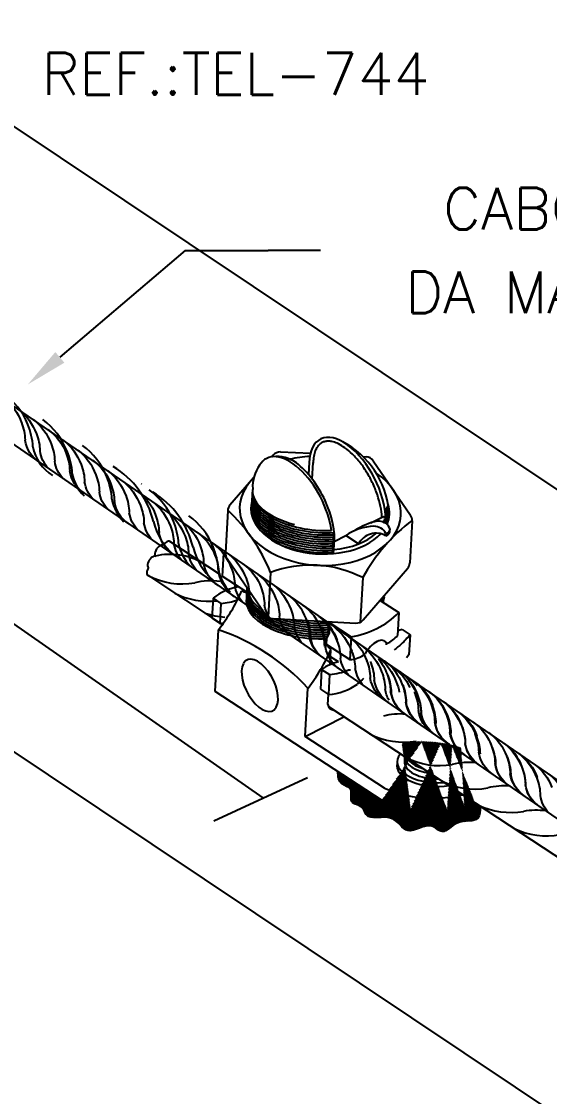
# Model space of a CAD drawing. Header units: millimetres. Extents: x 4236 to 4463, y 1839 to 1973.
# Drawn here: x 4352.937 to 4354.355, y 1886.959 to 1889.849 of the extents above; entities that cross this region are included whole.
import ezdxf
from ezdxf.enums import TextEntityAlignment as Align

# ---------------------------------------------------------------- set-up
doc = ezdxf.new("R2010")
doc.units = ezdxf.units.MM
doc.layers.get('0').update_dxf_attribs({"lineweight": 25})
for name, color, linetype in [('C01', 1, 'Continuous'), ('C02', 42, 'Continuous'), ('C025', 42, 'Continuous'), ('C03', 7, 'Continuous')]:
    doc.layers.add(name, color=color, linetype=linetype)
doc.styles.add('80CL', font='romans.shx', dxfattribs={"height": 2})
pattern_1 = [(47.7096218, (4639.721952, 2005.6715844), (-0.001868117953, 0.001699283168), [])]

msp = doc.modelspace()

# ---------------------------------------------------------------- hatches: boundary and pattern name
at = {"layer": 'C01'}
h = msp.add_hatch(dxfattribs=at)
h.set_pattern_fill('ANSI31', color=256, scale=0.020203, angle=174.85, style=0)
h.set_pattern_definition(pattern_1)
edge = h.paths.add_edge_path()
edge.add_ellipse((4354.0274, 1887.8198), major_axis=(-0.1828, 0.0101), ratio=0.509483, start_angle=282.5344, end_angle=310.0703, ccw=False)
edge.add_line((4353.9827, 1887.7312), (4353.9791, 1887.6738))
edge.add_spline(control_points=[(4353.9791, 1887.6738), (4353.9777, 1887.6739), (4353.9606, 1887.676), (4353.9356, 1887.7283), (4353.8647, 1887.6957), (4353.8548, 1887.7431), (4353.8132, 1887.7448), (4353.8317, 1887.7902), (4353.7895, 1887.7965), (4353.7876, 1887.8199), (4353.7866, 1887.833)], knot_values=[5.634216, 5.634216, 5.634216, 5.634216, 5.752118, 7.09934, 8.818976, 9.33721, 10.144992, 10.964097, 11.648698, 12.516217, 12.516217, 12.516217, 12.516217], degree=3, periodic=0)
edge.add_line((4353.7866, 1887.833), (4353.9058, 1887.7551))
h = msp.add_hatch(dxfattribs=at)
h.set_pattern_fill('ANSI31', color=256, scale=0.020203, angle=174.85, style=0)
h.set_pattern_definition(pattern_1)
edge = h.paths.add_edge_path()
edge.add_line((4354.0812, 1887.7284), (4354.0871, 1887.6806))
edge.add_spline(control_points=[(4354.0871, 1887.6806), (4354.0801, 1887.6751), (4354.0656, 1887.665), (4354.0319, 1887.7019), (4353.9971, 1887.6732), (4353.9791, 1887.6738)], knot_values=[2.756984, 2.756984, 2.756984, 2.756984, 3.368252, 4.120728, 5.634216, 5.634216, 5.634216, 5.634216], degree=3, periodic=0)
edge.add_line((4353.9791, 1887.6738), (4353.9827, 1887.7312))
edge.add_ellipse((4354.0274, 1887.8198), major_axis=(-0.1828, 0.0101), ratio=0.509483, start_angle=251.2905, end_angle=282.5344, ccw=False)
h = msp.add_hatch(dxfattribs=at)
h.set_pattern_fill('ANSI31', color=256, scale=0.020203, angle=174.85, style=0)
h.set_pattern_definition(pattern_1)
edge = h.paths.add_edge_path()
edge.add_line((4354.128, 1887.7378), (4354.1421, 1887.7003))
edge.add_spline(control_points=[(4354.1421, 1887.7003), (4354.1311, 1887.6993), (4354.1093, 1887.6994), (4354.0932, 1887.6855), (4354.0871, 1887.6806)], knot_values=[1.43073, 1.43073, 1.43073, 1.43073, 2.219528, 2.756984, 2.756984, 2.756984, 2.756984], degree=3, periodic=0)
edge.add_line((4354.0871, 1887.6806), (4354.0812, 1887.7284))
edge.add_ellipse((4354.0274, 1887.8198), major_axis=(-0.1828, 0.0101), ratio=0.509483, start_angle=234.9912, end_angle=251.2905, ccw=False)
h = msp.add_hatch(dxfattribs=at)
h.set_pattern_fill('ANSI31', color=256, scale=0.020203, angle=174.85, style=0)
h.set_pattern_definition(pattern_1)
edge = h.paths.add_edge_path()
edge.add_line((4354.1649, 1887.7426), (4354.1695, 1887.7396))
edge.add_line((4354.1695, 1887.7396), (4354.1695, 1887.7395))
edge.add_spline(control_points=[(4354.1695, 1887.7395), (4354.169, 1887.7269), (4354.1682, 1887.7043), (4354.1507, 1887.7011), (4354.1416, 1887.7003)], knot_values=[0, 0, 0, 0, 0.800748, 1.441693, 1.441693, 1.441693, 1.441693], degree=3, periodic=0)
edge.add_line((4354.1416, 1887.7003), (4354.1279, 1887.7377))
edge.add_ellipse((4354.0274, 1887.8198), major_axis=(-0.1828, 0.0101), ratio=0.509483, start_angle=223.7661, end_angle=235.0595, ccw=False)
edge.add_line((4354.1558, 1887.7481), (4354.1562, 1887.7483))
edge.add_line((4354.1562, 1887.7483), (4354.1649, 1887.7426))

# ---------------------------------------------------------------- linework, layer by layer
msp.add_line((4353.9098, 1888.179), (4353.9098, 1888.179))
msp.add_line((4353.9098, 1888.179), (4353.9098, 1888.179))
for p, q in [((4353.5867, 1887.7621), (4351.4535, 1889.2498)), ((4353.8891, 1887.9327), (4353.8891, 1887.9328)), ((4354.0075, 1887.8511), (4354.0075, 1887.8512)), ((4353.4543, 1887.7005), (4353.7052, 1887.8172)), ((4354.1695, 1887.7395), (4354.1695, 1887.7396))]:
    msp.add_line(p, q, dxfattribs=at)
for centre, radius, start, end in [((4352.7993, 1888.7088), 0.1649, 20.2806, 57.5501), ((4352.7936, 1888.6967), 0.1746, 2.921, 23.3558), ((4352.8819, 1888.6242), 0.191, 21.5635, 53.9704), ((4353.0795, 1888.7257), 0.1133, 190.199, 238.6962), ((4352.9885, 1888.5549), 0.191, 21.5635, 53.9704), ((4352.8993, 1888.6252), 0.1746, 2.921, 23.3558), ((4353.0591, 1888.4485), 0.2393, 13.6144, 58.6326), ((4353.1851, 1888.6541), 0.1133, 190.199, 225.1916), ((4353.0058, 1888.5559), 0.1746, 2.921, 23.3558), ((4353.1714, 1888.4668), 0.1649, 57.2444, 57.5501), ((4353.1678, 1888.4356), 0.1908, 21.5635, 53.9704), ((4353.2917, 1888.5848), 0.1133, 190.199, 225.1916), ((4353.1657, 1888.3793), 0.2393, 13.6144, 58.6326), ((4353.4627, 1888.5479), 0.1763, 194.141, 228.2014), ((4353.1851, 1888.4366), 0.1744, 2.921, 23.3558), ((4353.2743, 1888.3663), 0.1908, 21.5635, 53.9704), ((4353.4707, 1888.4655), 0.1132, 190.199, 225.1916), ((4353.3372, 1888.2452), 0.1714, 59.1444, 103.6035), ((4353.5692, 1888.4787), 0.1763, 194.141, 228.2014), ((4353.2917, 1888.3673), 0.1744, 2.921, 23.3558), ((4353.3687, 1888.5342), 0.1969, 242.5614, 279.8872), ((4353.5772, 1888.3962), 0.1132, 190.199, 225.1916), ((4353.4458, 1888.1723), 0.1735, 81.708, 104.474), ((4353.4402, 1888.4872), 0.1969, 242.5614, 276.5582), ((4353.496, 1888.4444), 0.1969, 250.6743, 266.379), ((4353.5993, 1888.1327), 0.1747, 22.3091, 23.0576), ((4353.9526, 1887.8141), 0.1735, 84.5393, 104.474), ((4353.9637, 1888.1088), 0.1969, 242.5614, 279.8872), ((4354.0711, 1887.7325), 0.1735, 84.5393, 104.474), ((4354.0598, 1888.0458), 0.1969, 242.5614, 279.8872), ((4354.137, 1887.6838), 0.1735, 82.694, 104.474), ((4354.1558, 1887.9828), 0.1969, 242.5614, 279.8872), ((4354.233, 1887.6208), 0.1735, 84.5393, 104.474), ((4354.2518, 1887.9263), 0.2033, 244.6762, 279.5865), ((4354.321, 1887.5025), 0.2262, 83.727, 98.9813), ((4354.3479, 1887.8634), 0.2033, 244.6762, 280.1474)]:
    msp.add_arc(centre, radius, start, end, dxfattribs=at)
at = {"layer": 'C01', "extrusion": (0, 0, -1)}
for centre, major_axis, ratio, start_param, end_param in [((4352.8174, 1888.73), (-0.0821, 0.0964), 1, 1.299531, 1.950007), ((4352.8396, 1888.6906), (-0.0951, 0.1116), 1, 1.362009, 1.927616), ((4352.8129, 1888.7208), (-0.087, 0.102), 1, 1.896336, 2.25299), ((4352.8791, 1888.6633), (-0.0951, 0.1116), 1, 1.362009, 1.927616), ((4352.8529, 1888.691), (0.102, 0.087), 1, 0.325539, 0.682194), ((4352.9373, 1888.6472), (-0.0821, 0.0964), 1, 1.299531, 1.950007), ((4353.0329, 1888.737), (0.0662, 0.0564), 1, 2.850325, 3.69676), ((4352.8925, 1888.6637), (-0.087, 0.102), 1, 1.896336, 2.25299), ((4352.9595, 1888.6079), (-0.0951, 0.1116), 1, 1.362009, 1.927616), ((4353.073, 1888.7072), (-0.0564, 0.0662), 1, 4.65682, 5.267557), ((4352.9328, 1888.6381), (-0.087, 0.102), 1, 1.896336, 2.25299), ((4352.999, 1888.5806), (-0.0951, 0.1116), 1, 1.362009, 1.927616), ((4353.1125, 1888.6799), (0.0662, 0.0564), 1, 3.086024, 3.69676), ((4352.9728, 1888.6083), (0.102, 0.087), 1, 0.325539, 0.682194), ((4353.0572, 1888.5645), (0.0964, 0.0821), 1, -0.271265, 0.379211), ((4353.1528, 1888.6543), (0.0662, 0.0564), 1, 2.850325, 3.69676), ((4353.0124, 1888.5809), (-0.087, 0.102), 1, 1.896336, 2.25299), ((4353.0794, 1888.5251), (-0.0951, 0.1116), 1, 1.362009, 1.927616), ((4353.1928, 1888.6245), (-0.0564, 0.0662), 1, 4.65682, 5.267557), ((4353.0527, 1888.5554), (0.102, 0.087), 1, 0.325539, 0.682194), ((4353.1189, 1888.4978), (0.1116, 0.0951), 1, -0.208787, 0.35682), ((4353.2324, 1888.5972), (0.0662, 0.0564), 1, 3.086024, 3.69676), ((4353.0927, 1888.5255), (-0.087, 0.102), 1, 1.896336, 2.25299), ((4353.1771, 1888.4818), (-0.0821, 0.0964), 1, 1.299531, 1.950007), ((4353.2727, 1888.5716), (0.0662, 0.0564), 1, 2.850325, 3.69676), ((4353.1323, 1888.4982), (-0.087, 0.102), 1, 1.896336, 2.25299), ((4353.1993, 1888.4424), (-0.0951, 0.1116), 1, 1.362009, 1.927616), ((4353.2388, 1888.4151), (-0.0951, 0.1116), 1, 1.362009, 1.927616), ((4353.3127, 1888.5417), (0.0662, 0.0564), 1, 3.086024, 3.69676), ((4353.3523, 1888.5144), (0.0662, 0.0564), 1, 3.086024, 3.69676), ((4353.1726, 1888.4726), (0.102, 0.087), 1, 0.325539, 0.682194), ((4353.297, 1888.3991), (-0.0821, 0.0964), 1, 1.299531, 1.950007), ((4353.3926, 1888.4889), (-0.0564, 0.0662), 1, 4.421122, 5.267557), ((4353.2126, 1888.4428), (-0.087, 0.102), 1, 1.896336, 2.25299), ((4353.3378, 1888.371), (-0.0821, 0.0964), 1, 1.299531, 1.950007), ((4353.4326, 1888.459), (-0.0564, 0.0662), 1, 4.65682, 5.267557), ((4353.2522, 1888.4155), (0.102, 0.087), 1, 0.325539, 0.682194), ((4353.3631, 1888.3294), (-0.0951, 0.1116), 1, 1.362009, 1.927616), ((4353.4722, 1888.4317), (-0.0564, 0.0662), 1, 4.65682, 5.267557), ((4353.2925, 1888.3899), (-0.087, 0.102), 1, 1.896336, 2.25299), ((4353.4026, 1888.3021), (0.1116, 0.0951), 1, -0.208787, 0.35682), ((4353.5125, 1888.4061), (0.0662, 0.0564), 1, 2.850325, 3.69676), ((4353.3333, 1888.3618), (-0.087, 0.102), 1, 1.896336, 2.25299), ((4353.4608, 1888.286), (-0.0821, 0.0964), 1, 1.299531, 1.950007), ((4353.5564, 1888.3758), (-0.0676, 0.0676), 0.90598, 4.520165, 5.329192), ((4353.3764, 1888.3298), (-0.087, 0.102), 1, 1.896336, 2.25299), ((4353.483, 1888.2467), (-0.0951, 0.1116), 1, 1.362009, 1.927616), ((4353.5964, 1888.346), (0.0662, 0.0564), 1, 3.086024, 3.69676), ((4353.4159, 1888.3025), (-0.087, 0.102), 1, 1.896336, 2.25299), ((4353.5225, 1888.2194), (-0.0951, 0.1116), 1, 1.362009, 1.927616), ((4353.636, 1888.3187), (0.0662, 0.0564), 1, 3.086024, 3.69676), ((4353.4562, 1888.2769), (0.102, 0.087), 1, 0.325539, 0.682194), ((4353.5807, 1888.2033), (-0.0821, 0.0964), 1, 1.299531, 1.950007), ((4353.6763, 1888.2931), (-0.0564, 0.0662), 1, 4.421122, 5.267557), ((4353.4963, 1888.2471), (-0.087, 0.102), 1, 1.896336, 2.25299), ((4353.6215, 1888.1752), (-0.0821, 0.0964), 1, 1.299531, 1.950007), ((4353.7163, 1888.2633), (-0.0564, 0.0662), 1, 4.65682, 5.267557), ((4353.5358, 1888.2198), (0.102, 0.087), 1, 0.325539, 0.682194), ((4353.5761, 1888.1942), (-0.087, 0.102), 1, 1.896336, 2.25299), ((4353.6654, 1888.1449), (-0.0821, 0.0964), 1, 1.299531, 1.950007), ((4353.6467, 1888.1337), (-0.0951, 0.1116), 1, 1.362009, 1.927616), ((4353.7559, 1888.236), (-0.0564, 0.0662), 1, 4.65682, 5.267557), ((4353.5797, 1888.1895), (-0.087, 0.102), 1, 1.896336, 2.25299), ((4353.6169, 1888.1661), (-0.087, 0.102), 1, 1.896336, 2.25299), ((4353.62, 1888.1639), (0.102, 0.087), 1, 0.325539, 0.682194), ((4353.6863, 1888.1063), (0.1116, 0.0951), 1, -0.208787, 0.35682), ((4353.7962, 1888.2104), (0.0662, 0.0564), 1, 2.850325, 3.69676), ((4353.7998, 1888.2057), (0.0662, 0.0564), 1, 3.086024, 3.69676), ((4353.6601, 1888.134), (-0.087, 0.102), 1, 1.896336, 2.25299), ((4353.7445, 1888.0903), (-0.0821, 0.0964), 1, 1.299531, 1.950007), ((4353.8401, 1888.1801), (0.0662, 0.0564), 1, 2.850325, 3.69676), ((4353.6996, 1888.1067), (-0.087, 0.102), 1, 1.896336, 2.25299), ((4353.7666, 1888.0509), (-0.0951, 0.1116), 1, 1.362009, 1.927616), ((4353.8801, 1888.1503), (0.0662, 0.0564), 1, 3.086024, 3.69676), ((4353.7399, 1888.0812), (0.102, 0.087), 1, 0.325539, 0.682194), ((4353.7554, 1888.0841), (-0.0821, 0.0964), 1, 1.919263, 1.950007), ((4353.8062, 1888.0236), (-0.0951, 0.1116), 1, 1.362009, 1.927616), ((4353.7993, 1888.0538), (-0.0821, 0.0964), 1, 1.571427, 1.950007), ((4353.8401, 1888.0257), (0.0964, 0.0821), 1, -0.271265, 0.379211), ((4353.9197, 1888.123), (0.0662, 0.0564), 1, 3.086024, 3.69676), ((4353.7508, 1888.075), (-0.087, 0.102), 1, 1.896336, 2.25299), ((4353.78, 1888.0513), (-0.087, 0.102), 1, 1.896336, 2.25299), ((4353.8644, 1888.0076), (-0.0821, 0.0964), 1, 1.299531, 1.858058), ((4353.8809, 1887.9976), (-0.0821, 0.0964), 1, 1.299531, 1.950007), ((4353.8635, 1887.9856), (-0.0951, 0.1116), 1, 1.362009, 1.927616), ((4353.96, 1888.0974), (-0.0564, 0.0662), 1, 4.421122, 5.267557), ((4353.9709, 1888.0912), (0.0662, 0.0564), 1, 2.850325, 3.69676), ((4353.7947, 1888.0447), (-0.087, 0.102), 1, 1.896336, 2.25299), ((4353.7964, 1888.0414), (-0.087, 0.102), 1, 1.896336, 2.25299), ((4353.8195, 1888.024), (0.102, 0.087), 1, 0.325539, 0.539913), ((4353.9052, 1887.9795), (-0.0821, 0.0964), 1, 1.299531, 1.547398), ((4353.9217, 1887.9695), (-0.0821, 0.0964), 1, 1.299531, 1.950007), ((4353.903, 1887.9582), (0.1116, 0.0951), 1, -0.208787, 0.35682), ((4354, 1888.0675), (-0.0564, 0.0662), 1, 4.901769, 5.267557), ((4354.0148, 1888.0609), (0.0662, 0.0564), 1, 2.850325, 3.69676), ((4354.0165, 1888.0576), (0.0662, 0.0564), 1, 3.086024, 3.69676), ((4353.8355, 1888.0166), (-0.087, 0.102), 1, 1.896336, 2.25299), ((4353.8367, 1888.0158), (0.102, 0.087), 1, 0.325539, 0.682194), ((4353.8739, 1888.0025), (-0.0821, 0.0964), 1, 1.919263, 1.950007), ((4353.8693, 1887.9934), (-0.087, 0.102), 1, 1.896336, 2.25299), ((4353.9178, 1887.9722), (-0.0821, 0.0964), 1, 1.571427, 1.950007), ((4353.9585, 1887.9441), (0.0964, 0.0821), 1, -0.271265, 0.379211), ((4353.9612, 1887.9422), (-0.0821, 0.0964), 1, 1.299531, 1.950007), ((4354.0555, 1888.0328), (0.0662, 0.0564), 1, 2.850325, 3.69676), ((4354.0568, 1888.032), (0.0662, 0.0564), 1, 2.850325, 3.69676), ((4353.8763, 1887.9885), (-0.087, 0.102), 1, 1.896336, 2.25299), ((4353.8768, 1887.9859), (-0.087, 0.102), 1, 1.896336, 2.25299), ((4353.9132, 1887.9631), (-0.087, 0.102), 1, 1.896336, 2.25299), ((4353.9993, 1887.916), (-0.0821, 0.0964), 1, 1.299531, 1.950007), ((4353.9819, 1887.904), (-0.0951, 0.1116), 1, 1.362009, 1.927616), ((4354.0893, 1888.0096), (0.0662, 0.0564), 1, 2.850325, 3.69676), ((4354.0963, 1888.0047), (-0.0564, 0.0662), 1, 4.421122, 5.267557), ((4354.0968, 1888.0022), (0.0662, 0.0564), 1, 3.086024, 3.69676), ((4353.9149, 1887.9598), (-0.087, 0.102), 1, 1.896336, 2.25299), ((4353.9163, 1887.9586), (-0.087, 0.102), 1, 1.896336, 2.25299), ((4353.954, 1887.935), (-0.087, 0.102), 1, 1.896336, 2.25299), ((4353.9552, 1887.9342), (0.102, 0.087), 1, 0.325539, 0.682194), ((4353.9566, 1887.9331), (0.102, 0.087), 1, 0.325539, 0.682194), ((4354.0401, 1887.8879), (-0.0821, 0.0964), 1, 1.299531, 1.950007), ((4354.0215, 1887.8766), (0.1116, 0.0951), 1, -0.208787, 0.35682), ((4354.1332, 1887.9793), (0.0662, 0.0564), 1, 2.850325, 3.69676), ((4354.1349, 1887.976), (0.0662, 0.0564), 1, 3.086024, 3.69676), ((4353.9948, 1887.9069), (-0.087, 0.102), 1, 1.896336, 2.25299), ((4353.9953, 1887.9043), (-0.087, 0.102), 1, 1.896336, 2.25299), ((4354.0797, 1887.8606), (-0.0821, 0.0964), 1, 1.299531, 1.950007), ((4354.174, 1887.9512), (0.0662, 0.0564), 1, 2.850325, 3.69676), ((4354.1752, 1887.9504), (0.0662, 0.0564), 1, 2.850325, 3.69676), ((4354.0358, 1887.8909), (-0.0821, 0.0964), 1, 1.919263, 1.950007), ((4354.0312, 1887.8817), (-0.087, 0.102), 1, 1.896336, 2.25299), ((4354.0348, 1887.877), (-0.087, 0.102), 1, 1.896336, 2.25299), ((4354.0797, 1887.8606), (-0.0821, 0.0964), 1, 1.571427, 1.950007), ((4354.1205, 1887.8325), (0.0964, 0.0821), 1, -0.271265, 0.379211), ((4354.2148, 1887.9231), (-0.0564, 0.0662), 1, 4.421122, 5.267557), ((4354.2153, 1887.9206), (0.0662, 0.0564), 1, 3.086024, 3.69676), ((4354.0751, 1887.8515), (-0.087, 0.102), 1, 1.896336, 2.25299), ((4354.0751, 1887.8515), (0.102, 0.087), 1, 0.325539, 0.682194), ((4354.0768, 1887.8481), (-0.087, 0.102), 1, 1.896336, 2.25299), ((4354.1613, 1887.8044), (-0.0821, 0.0964), 1, 1.299531, 1.950007), ((4354.1439, 1887.7923), (-0.0951, 0.1116), 1, 1.362009, 1.927616), ((4354.2513, 1887.898), (0.0662, 0.0564), 1, 2.850325, 3.69676), ((4354.1159, 1887.8233), (-0.087, 0.102), 1, 1.896336, 2.25299), ((4354.1171, 1887.8225), (0.102, 0.087), 1, 0.325539, 0.682194), ((4354.2021, 1887.7763), (-0.0821, 0.0964), 1, 1.299531, 1.950007), ((4354.1834, 1887.765), (0.1116, 0.0951), 1, -0.208787, 0.35682), ((4354.2951, 1887.8677), (0.0662, 0.0564), 1, 2.850325, 3.69676), ((4354.2969, 1887.8643), (0.0662, 0.0564), 1, 3.086024, 3.69676), ((4354.1567, 1887.7952), (-0.087, 0.102), 1, 1.896336, 2.25299), ((4354.1572, 1887.7927), (-0.087, 0.102), 1, 1.896336, 2.25299), ((4354.2416, 1887.749), (-0.0821, 0.0964), 1, 1.299531, 1.950007), ((4354.3359, 1887.8396), (0.0662, 0.0564), 1, 2.850325, 3.69676), ((4354.3372, 1887.8388), (0.0662, 0.0564), 1, 2.850325, 3.69676), ((4354.1967, 1887.7654), (-0.087, 0.102), 1, 1.896336, 2.25299), ((4354.2638, 1887.7096), (-0.0951, 0.1116), 1, 1.362009, 1.927616), ((4354.3767, 1887.8115), (-0.0564, 0.0662), 1, 4.421122, 5.267557), ((4354.3772, 1887.8089), (0.0662, 0.0564), 1, 3.086024, 3.69676), ((4354.4168, 1887.7816), (0.0662, 0.0564), 1, 3.086024, 3.69676)]:
    msp.add_ellipse(centre, major_axis=major_axis, ratio=ratio, start_param=start_param, end_param=end_param, dxfattribs=at)
at = {"layer": 'C01'}
for centre, start_param, end_param in [((4353.7419, 1888.5752), -0.080951, 1.750011), ((4353.7422, 1888.5811), 0, 1.198297), ((4353.7403, 1888.5455), -0.069442, 1.801604), ((4353.7406, 1888.5515), -0.069442, 1.776687), ((4353.7409, 1888.5574), -0.069442, 1.799511), ((4353.7412, 1888.5633), -0.069442, 1.775822), ((4353.7416, 1888.5692), -0.069442, 1.790806), ((4353.7393, 1888.5277), -0.069442, 1.776196), ((4353.7396, 1888.5336), -0.069442, 1.802199), ((4353.7399, 1888.5396), -0.069442, 1.777021), ((4353.7419, 1888.5752), 2.793246, 2.954838), ((4353.7416, 1888.5692), 2.810761, 2.978933), ((4353.7412, 1888.5633), 2.821407, 3.005872), ((4353.7409, 1888.5574), 2.82911, 3.033291), ((4353.7406, 1888.5515), 2.844033, 3.061758), ((4353.7411, 1888.5412), 2.829496, 3.01018), ((4353.7414, 1888.5471), 2.82911, 3.006963), ((4353.7396, 1888.5336), 2.874607, 3.064029), ((4353.7393, 1888.5277), 2.922988, 2.981561), ((4353.7389, 1888.5218), 0.509617, 1.801693), ((4353.7386, 1888.5159), 0.933017, 1.776481), ((4353.7258, 1888.2844), -0.069442, 1.766799), ((4353.7258, 1888.2844), -0.069442, 1.766799), ((4353.7268, 1888.3023), -0.084808, 1.776285), ((4353.7261, 1888.2904), -0.069442, 1.776404), ((4353.7265, 1888.2963), -0.069442, 1.795385), ((4353.7271, 1888.3082), -0.063361, 1.802319), ((4353.7274, 1888.3141), -0.031896, 0.778325), ((4353.7278, 1888.32), 0.031775, 0.717535), ((4353.7281, 1888.326), 2.863257, 3.017639), ((4353.7278, 1888.32), 2.916017, 3.072351), ((4353.7274, 1888.3141), 2.9666, 3.13369), ((4353.7274, 1888.3141), 0.937211, 1.7767), ((4353.7278, 1888.32), 1.057649, 1.801228), ((4353.7281, 1888.326), 1.200274, 1.775937)]:
    msp.add_ellipse(centre, major_axis=(-0.1847, 0.0102), ratio=0.509483, start_param=start_param, end_param=end_param, dxfattribs=at)
msp.add_open_spline([(4354.1695, 1887.7395), (4354.169, 1887.7269), (4354.1678, 1887.6921), (4354.1057, 1887.7091), (4354.0719, 1887.6581), (4354.0305, 1887.7034), (4353.9725, 1887.6512), (4353.9356, 1887.7283), (4353.8647, 1887.6957), (4353.8548, 1887.7431), (4353.8132, 1887.7448), (4353.8317, 1887.7902), (4353.7894, 1887.7965), (4353.7876, 1887.82), (4353.7866, 1887.8331)], degree=3, knots=[0, 0, 0, 0, 0.0323548, 0.0896816, 0.1360966, 0.166501, 0.2324184, 0.2868539, 0.356337, 0.3772766, 0.4099156, 0.4430121, 0.4706739, 0.5058047, 0.5058047, 0.5058047, 0.5058047], dxfattribs=at)
at = {"layer": 'C02'}
for p, q in [((4354.0064, 1888.0648), (4352.0677, 1889.3987)), ((4354.0254, 1887.948), (4351.9901, 1889.3499)), ((4353.3769, 1889.2332), (4353.0403, 1888.9462)), ((4353.3769, 1889.2332), (4353.5995, 1889.2332)), ((4353.7401, 1889.2332), (4353.5995, 1889.2332)), ((4353.7086, 1888.6302), (4353.7105, 1888.6643)), ((4353.7182, 1888.6185), (4353.7207, 1888.6637)), ((4353.9243, 1888.5338), (4353.9229, 1888.5094)), ((4353.915, 1888.5001), (4353.9157, 1888.5123)), ((4353.7768, 1888.4752), (4353.7738, 1888.4691)), ((4353.4718, 1888.3617), (4353.3359, 1888.4512)), ((4353.7774, 1888.4516), (4353.7726, 1888.4454)), ((4353.7726, 1888.4454), (4353.7769, 1888.4397)), ((4353.7777, 1888.4634), (4353.7732, 1888.4572)), ((4353.7732, 1888.4572), (4353.7774, 1888.4516)), ((4353.7738, 1888.4691), (4353.7777, 1888.4634)), ((4353.7761, 1888.4278), (4353.7712, 1888.4216)), ((4353.7712, 1888.4216), (4353.7734, 1888.4188)), ((4353.7769, 1888.4397), (4353.7718, 1888.4335)), ((4353.7718, 1888.4335), (4353.7761, 1888.4278)), ((4353.7757, 1888.4191), (4353.7769, 1888.4419)), ((4353.2763, 1888.3606), (4353.4791, 1888.2267)), ((4353.4575, 1888.0482), (4353.4667, 1888.2141)), ((4353.7644, 1888.2142), (4353.7594, 1888.208)), ((4353.7649, 1888.2261), (4353.76, 1888.2199)), ((4353.76, 1888.2199), (4353.7644, 1888.2142)), ((4353.7638, 1888.2359), (4353.7605, 1888.2318)), ((4353.7606, 1888.2318), (4353.7649, 1888.2261)), ((4353.7655, 1888.2358), (4353.7638, 1888.2051)), ((4353.7567, 1888.1901), (4353.7558, 1888.1742)), ((4353.7638, 1888.2051), (4353.7567, 1888.1901)), ((4353.7625, 1888.2023), (4353.7587, 1888.1962)), ((4353.7587, 1888.1962), (4353.7591, 1888.1953)), ((4353.7594, 1888.208), (4353.7625, 1888.2023)), ((4353.7662, 1888.12), (4353.7685, 1888.1608)), ((4354.7968, 1887.5206), (4353.8533, 1888.1702)), ((4353.906, 1887.755), (4353.4575, 1888.0482)), ((4353.6996, 1887.9274), (4353.7068, 1888.0571)), ((4353.7601, 1888.0129), (4353.7616, 1888.04)), ((4354.3992, 1887.5887), (4353.7624, 1888.0069)), ((4353.6996, 1887.9274), (4353.8034, 1887.9799)), ((4353.9124, 1887.7883), (4353.6996, 1887.9274)), ((4353.8754, 1887.9414), (4353.8758, 1887.9415)), ((4354.8624, 1887.3713), (4354.0254, 1887.948)), ((4353.9664, 1887.8727), (4353.9663, 1887.8609)), ((4353.9939, 1887.8598), (4353.9942, 1887.8599)), ((4354.1558, 1887.7481), (4354.1562, 1887.7483))]:
    msp.add_line(p, q, dxfattribs=at)
for centre, radius, start, end in [((4353.6888, 1888.5103), 0.2367, 5.6983, 61.8918), ((4353.6221, 1888.588), 0.0917, 54.1494, 96.2749), ((4353.6568, 1888.5981), 0.0987, 143.9965, 182.9628), ((4353.0686, 1888.5214), 0.5029, 322.3376, 336.1155), ((4353.3498, 1887.7982), 0.5494, 69.4707, 71.0306), ((4353.276, 1887.6603), 0.5857, 42.6543, 71.0061), ((4353.3087, 1888.3644), 0.5029, 322.3376, 336.1155), ((4353.3378, 1887.7639), 0.5857, 42.6543, 44.4671), ((4353.7785, 1888.0164), 0.0188, 190.8103, 262.8395)]:
    msp.add_arc(centre, radius, start, end, dxfattribs=at)
for centre, major_axis, ratio, start_param, end_param in [((4353.813, 1888.584), (-0.0728, 0.1422), 0.509483, 3.942773, 7.036742), ((4353.6685, 1888.5323), (-0.0728, 0.1422), 0.509483, 4.100464, 6.597026), ((4353.6686, 1888.5328), (-0.076, 0.1484), 0.529306, 3.818947, 5.448871), ((4353.3259, 1888.4361), (0.0099, 0.0151), 0.509483, 0, 1.591835), ((4353.308, 1888.426), (-0.01, -0.0151), 0.508883, 3.144953, 6.286546), ((4353.2883, 1888.3961), (0.0099, 0.0151), 0.509483, 0, 3.141593), ((4353.2864, 1888.3759), (0.0101, 0.0154), 0.509483, 1.563328, 3.141593), ((4353.5775, 1888.0646), (-0.0348, 0.068), 0.509483, 0.328787, 6.597026), ((4354.0475, 1887.8688), (-0.0805, 0.0046), 0.509483, 0.021668, 1.428359), ((4354.0478, 1887.8751), (-0.0763, 0.0044), 0.510603, 0.305274, 1.155262), ((4354.0466, 1887.8545), (-0.0805, 0.0046), 0.509483, -0.043417, 1.733232), ((4354.0294, 1887.8553), (-0.1828, 0.0101), 0.509483, 0.904807, 2.123307), ((4354.0274, 1887.8198), (-0.1828, 0.0101), 0.509483, 0.867995, 2.37773)]:
    msp.add_ellipse(centre, major_axis=major_axis, ratio=ratio, start_param=start_param, end_param=end_param, dxfattribs=at)
msp.add_open_spline([(4353.9053, 1888.5161), (4353.9053, 1888.5199), (4353.9036, 1888.5383), (4353.8963, 1888.5691), (4353.884, 1888.6019), (4353.8672, 1888.6343), (4353.8475, 1888.6631), (4353.8266, 1888.6865), (4353.8067, 1888.7032), (4353.7891, 1888.7138), (4353.7744, 1888.7193), (4353.7625, 1888.7211), (4353.7528, 1888.7203), (4353.7447, 1888.7174), (4353.7377, 1888.7125), (4353.7314, 1888.7052), (4353.7259, 1888.6946), (4353.722, 1888.6803), (4353.7208, 1888.6684), (4353.7206, 1888.6621)], degree=3, knots=[3.942773, 3.942773, 3.942773, 3.942773, 4.152047, 4.373331, 4.607258, 4.841184, 5.075111, 5.298225, 5.504103, 5.689757, 5.855803, 6.005181, 6.14422, 6.28326, 6.422299, 6.561339, 6.707536, 6.872139, 7.036742, 7.036742, 7.036742, 7.036742], dxfattribs=at)
msp.add_solid([(4353.0525, 1888.9318), (4353.0282, 1888.9605), (4352.9544, 1888.8733)], dxfattribs=at)
at = {"layer": 'C025'}
for p, q in [((4353.6129, 1888.6832), (4353.6086, 1888.6783)), ((4353.7136, 1888.6873), (4353.6328, 1888.6917)), ((4353.8544, 1888.6793), (4353.8633, 1888.6788)), ((4353.8822, 1888.6682), (4353.9822, 1888.5223)), ((4353.5614, 1888.6236), (4353.4973, 1888.5492)), ((4353.4914, 1888.5345), (4353.4851, 1888.421)), ((4353.8759, 1888.5013), (4353.9092, 1888.5181)), ((4353.9142, 1888.5148), (4353.9092, 1888.5181)), ((4353.9864, 1888.507), (4353.9801, 1888.3936)), ((4353.9163, 1888.4729), (4353.9159, 1888.4668)), ((4353.7774, 1888.4515), (4353.8083, 1888.467)), ((4353.8426, 1888.4446), (4353.8083, 1888.467)), ((4353.4797, 1888.4195), (4353.4763, 1888.3581)), ((4353.4797, 1888.4195), (4353.4853, 1888.4158)), ((4353.4893, 1888.4057), (4353.5926, 1888.255)), ((4353.5427, 1888.3147), (4353.4763, 1888.3581)), ((4353.6063, 1888.3678), (4353.5996, 1888.2482)), ((4353.8549, 1888.2405), (4353.9742, 1888.3789)), ((4353.8538, 1888.3541), (4353.8472, 1888.2345)), ((4353.4517, 1888.2987), (4353.4488, 1888.245)), ((4353.4517, 1888.2987), (4353.4731, 1888.2847)), ((4353.4731, 1888.2847), (4353.4701, 1888.231)), ((4353.9002, 1888.293), (4353.9508, 1888.26)), ((4353.4488, 1888.245), (4353.4701, 1888.231)), ((4353.6116, 1888.2443), (4353.8349, 1888.232)), ((4353.9508, 1888.26), (4353.9474, 1888.1986)), ((4353.7654, 1888.2328), (4353.8228, 1888.1953)), ((4353.9596, 1888.2145), (4353.981, 1888.2005)), ((4353.8228, 1888.1953), (4353.8194, 1888.1339)), ((4353.981, 1888.2005), (4353.978, 1888.1468)), ((4353.7558, 1888.1754), (4353.8194, 1888.1339)), ((4353.9178, 1888.1736), (4353.918, 1888.177)), ((4353.7883, 1888.1278), (4353.7674, 1888.1415)), ((4353.978, 1888.1468), (4353.9712, 1888.1386)), ((4353.7434, 1888.1076), (4353.7404, 1888.0539)), ((4353.7434, 1888.1076), (4353.7648, 1888.0936)), ((4353.7648, 1888.0936), (4353.7618, 1888.0399)), ((4353.7404, 1888.0539), (4353.7618, 1888.0399))]:
    msp.add_line(p, q, dxfattribs=at)
for centre, radius, start, end in [((4353.6315, 1888.6672), 0.0246, 86.8302, 139.2367), ((4353.8619, 1888.6543), 0.0246, 34.4237, 86.8302), ((4353.5159, 1888.5331), 0.0246, 139.2367, 176.8302), ((4353.1594, 1888.1847), 0.483, 22.2802, 46.5672), ((4353.9267, 1888.3408), 0.1683, 101.2721, 123.8474), ((4354.2778, 1888.1227), 0.483, 127.0932, 151.3802), ((4353.8961, 1888.4724), 0.0336, 27.964, 93.9003), ((4353.9619, 1888.5084), 0.0246, 356.8302, 34.4237), ((4353.8902, 1888.3464), 0.1458, 92.5138, 124.1745), ((4353.8902, 1888.4195), 0.0539, 61.4477, 152.172), ((4353.8829, 1888.4535), 0.0386, 30.2185, 88.7452), ((4353.6427, 1888.2561), 0.2308, 133.0235, 134.9353), ((4353.5096, 1888.4196), 0.0246, 176.8302, 214.4237), ((4353.7146, 1888.0824), 0.3053, 62.8714, 110.7889), ((4353.9556, 1888.3949), 0.0246, 319.2367, 356.8302), ((4353.5441, 1888.1822), 0.1486, 98.9784, 128.4003), ((4353.4602, 1888.4493), 0.1651, 274.4675, 290.241), ((4353.6129, 1888.2689), 0.0246, 214.4237, 266.8302), ((4353.7878, 1888.4234), 0.2308, 278.7251, 314.9353), ((4353.4572, 1888.3956), 0.1651, 274.4675, 277.8999), ((4353.8363, 1888.2565), 0.0246, 266.8302, 319.2367), ((4353.9915, 1888.0953), 0.1233, 104.9615, 110.6091), ((4353.8896, 1888.2464), 0.075, 292.1615, 320.4227), ((4353.8279, 1887.98), 0.153, 104.984, 123.5092), ((4353.8164, 1888.2048), 0.071, 272.4165, 308.1439), ((4353.7519, 1888.2583), 0.1651, 274.4675, 292.5911), ((4353.8096, 1888.2446), 0.1389, 272.3471, 274.8113), ((4353.7514, 1888.1919), 0.1523, 273.9058, 305.5525), ((4353.9377, 1887.9813), 0.1306, 128.6525, 138.4313)]:
    msp.add_arc(centre, radius, start, end, dxfattribs=at)
for centre, major_axis, ratio, start_param, end_param in [((4353.7396, 1888.5336), (-0.2166, 0.012), 0.675841, -1.405155, -1.149207), ((4353.7396, 1888.5336), (-0.2166, 0.012), 0.675841, -0.563361, 3.982752), ((4353.7396, 1888.5338), (-0.186, 0.0103), 0.622287, -0.134409, 2.669254), ((4353.7396, 1888.5338), (-0.186, 0.0103), 0.622287, 2.905812, 3.383908), ((4353.7396, 1888.5338), (-0.1758, 0.0097), 0.598456, 2.934325, 3.052271), ((4353.7396, 1888.5338), (-0.1758, 0.0097), 0.598456, 1.813596, 2.620475), ((4353.9004, 1888.4784), (-0.0266, 0.0015), 0.509483, 2.225509, 3.37668), ((4353.9007, 1888.4846), (-0.0266, 0.0015), 0.509483, 2.225509, 3.514547), ((4353.8853, 1888.1417), (0.0273, 0.0418), 0.509483, -0.321168, 1.727498), ((4354.0466, 1887.8545), (-0.1006, 0.0058), 0.509483, -0.407701, 1.854194), ((4354.0461, 1887.8441), (-0.1006, 0.0058), 0.509483, -0.10731, 1.999647)]:
    msp.add_ellipse(centre, major_axis=major_axis, ratio=ratio, start_param=start_param, end_param=end_param, dxfattribs=at)
msp.add_open_spline([(4353.981, 1888.2005), (4353.9736, 1888.192), (4353.9607, 1888.1772), (4353.9451, 1888.1653), (4353.9384, 1888.1602)], degree=3, knots=[0, 0, 0, 0, 0.03356854, 0.05875373, 0.05875373, 0.05875373, 0.05875373], dxfattribs=at)
at = {"layer": 'C03'}
for p, q in [((4354.9016, 1888.2396), (4351.4459, 1890.5502)), ((4354.8162, 1886.616), (4351.5897, 1888.7733))]:
    msp.add_line(p, q, dxfattribs=at)

# ---------------------------------------------------------------- texts
at = {"layer": 'C03', "style": '80CL'}
for s, p in [('REF.:TEL-744', (4354.0331, 1889.6519)), ('CABO DE COBRE 35 mm²', (4356.0081, 1889.2895)), ('DA MALHA CAPTORA', (4355.4485, 1889.0645))]:
    msp.add_text(s, height=0.1125, dxfattribs=at).set_placement(p, align=Align.RIGHT)

doc.saveas('drawing.dxf')
